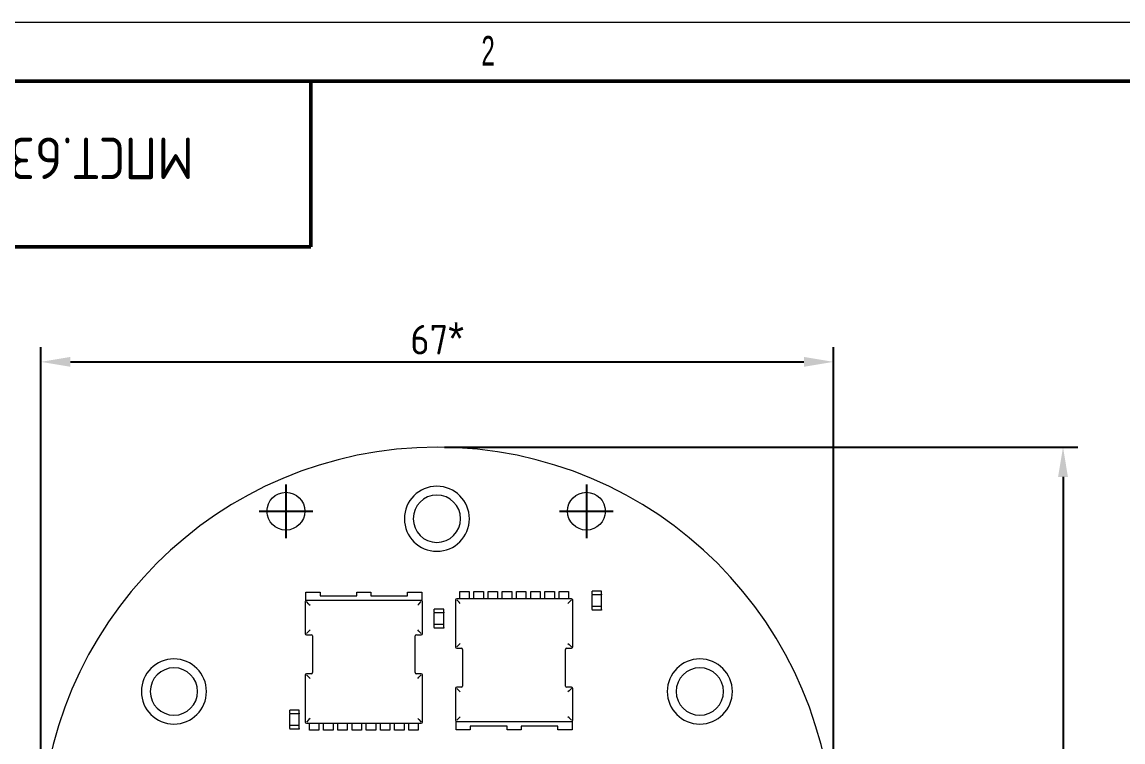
# Model space of a CAD drawing. Header units: millimetres. Extents: x 0 to 420, y 0 to 297.
# Drawn here: x 65.6 to 158.6, y 236.1 to 297 of the extents above; entities that cross this region are included whole.
import ezdxf

# ---------------------------------------------------------------- set-up
doc = ezdxf.new("R2010")
doc.units = ezdxf.units.MM
doc.header["$PDSIZE"] = -1
doc.layers.add('ОСНОВНОЙ', color=7, linetype='Continuous', lineweight=25)
doc.styles.add('SLDTEXTSTYLE2', font='TXT', dxfattribs={"width": 0.605})
doc.styles.add('СПДС', font='isocpeur.ttf', dxfattribs={"width": 0.9})
doc.dimstyles.new('Аннотативный', dxfattribs={"dimscale": 0, "dimtxt": 2.5, "dimasz": 2.5, "dimexe": 1.25, "dimexo": 0.625, "dimtad": 1, "dimtxsty": 'Standard', "dimcen": 2.5, "dimadec": 0, "dimazin": 0, "dimtfac": 1, "dimtmove": 0, "dimatfit": 3, "dimfxl": 1, "dimarcsym": 0})

# ---------------------------------------------------------------- blocks, each defined once
blk = doc.blocks.new('*D4')
at = {"color": 0, "lineweight": -2, "transparency": 16777216}
for p, q in [((101.301, 261.046), (154.828, 261.046)), ((153.578, 258.546), (153.578, 173.101)), ((101.301, 170.601), (154.828, 170.601))]:
    blk.add_line(p, q, dxfattribs=at)
at = {"color": 0, "transparency": 16777216}
for points in [[(153.161, 258.546), (153.994, 258.546), (153.578, 261.046)], [(153.161, 173.101), (153.994, 173.101), (153.578, 170.601)]]:
    blk.add_solid(points, dxfattribs=at)
at = {"layer": 'Defpoints', "color": 0, "transparency": 16777216}
for p in [(100.676, 261.046), (100.676, 170.601), (153.578, 170.601)]:
    blk.add_point(p, dxfattribs=at)
at = {"color": 0, "transparency": 16777216, "insert": (151.349, 215.824), "char_height": 2.5, "width": 8.19794, "attachment_point": 5, "rotation": 90, "style": 'СПДС'}
blk.add_mtext('90,45{\\fArial|b0|i0|c204|p34;\\H1.08333x;*}', dxfattribs=at)
blk = doc.blocks.new('*D3')
at = {"color": 0, "lineweight": -2, "transparency": 16777216}
for p, q in [((67.176, 228.176), (67.176, 269.52)), ((134.176, 228.176), (134.176, 269.52)), ((69.676, 268.27), (131.676, 268.27))]:
    blk.add_line(p, q, dxfattribs=at)
at = {"color": 0, "transparency": 16777216}
for points in [[(69.676, 268.686), (69.676, 267.853), (67.176, 268.27)], [(131.676, 268.686), (131.676, 267.853), (134.176, 268.27)]]:
    blk.add_solid(points, dxfattribs=at)
at = {"layer": 'Defpoints', "color": 0, "transparency": 16777216}
for p in [(134.176, 268.27), (67.176, 227.551), (134.176, 227.551)]:
    blk.add_point(p, dxfattribs=at)
at = {"color": 0, "transparency": 16777216, "insert": (100.676, 270.249), "char_height": 2.5, "width": 4.47273, "attachment_point": 5, "style": 'СПДС'}
blk.add_mtext('67{\\fArial|b0|i0|c204|p34;\\H1.08333x;*}', dxfattribs=at)
blk = doc.blocks.new('A$C88967b05')
at = {"color": 0, "linetype": 'Continuous', "lineweight": 0}
for p, q in [((186.288, -56.937), (186.288, -56.223)), ((186.288, -56.223), (187.488, -56.223)), ((187.488, -56.223), (187.488, -56.523)), ((187.488, -56.523), (190.588, -56.523)), ((190.588, -56.523), (190.588, -56.223)), ((190.588, -56.223), (191.788, -56.223)), ((191.788, -56.223), (191.788, -56.523)), ((191.788, -56.523), (194.888, -56.523)), ((194.888, -56.523), (194.888, -56.223)), ((194.888, -56.223), (196.088, -56.223)), ((196.088, -56.223), (196.088, -56.937)), ((199.288, -56.777), (199.288, -56.177)), ((199.288, -56.177), (200.088, -56.177)), ((200.088, -56.177), (200.088, -56.777)), ((200.488, -56.777), (200.488, -56.177)), ((200.488, -56.177), (201.288, -56.177)), ((201.288, -56.177), (201.288, -56.777)), ((201.688, -56.777), (201.688, -56.177)), ((201.688, -56.177), (202.488, -56.177)), ((202.488, -56.177), (202.488, -56.777)), ((202.888, -56.777), (202.888, -56.177)), ((202.888, -56.177), (203.688, -56.177)), ((203.688, -56.177), (203.688, -56.777)), ((204.088, -56.777), (204.088, -56.177)), ((204.088, -56.177), (204.888, -56.177)), ((204.888, -56.177), (204.888, -56.777)), ((205.288, -56.777), (205.288, -56.177)), ((205.288, -56.177), (206.088, -56.177)), ((206.088, -56.177), (206.088, -56.777)), ((206.488, -56.777), (206.488, -56.177)), ((206.488, -56.177), (207.288, -56.177)), ((207.288, -56.177), (207.288, -56.777)), ((207.688, -56.777), (207.688, -56.177)), ((207.688, -56.177), (208.488, -56.177)), ((208.488, -56.177), (208.488, -56.777)), ((210.473, -56.187), (210.473, -56.142)), ((211.273, -56.142), (210.473, -56.142)), ((210.473, -56.397), (210.473, -56.187)), ((210.473, -56.397), (210.473, -56.442)), ((210.473, -57.442), (210.473, -56.442)), ((211.273, -56.442), (210.473, -56.442)), ((211.273, -56.187), (211.273, -56.142)), ((211.273, -56.397), (211.273, -56.187)), ((211.273, -56.397), (211.273, -56.442)), ((211.273, -57.442), (211.273, -56.442)), ((186.238, -57.023), (186.238, -59.718)), ((196.038, -56.923), (186.338, -56.923)), ((186.541, -57.226), (186.338, -57.023)), ((186.541, -57.226), (186.639, -57.325)), ((195.835, -57.226), (195.737, -57.325)), ((195.835, -57.226), (196.038, -57.023)), ((196.138, -59.718), (196.138, -57.023)), ((197.138, -57.711), (197.138, -57.666)), ((197.938, -57.666), (197.138, -57.666)), ((197.938, -57.711), (197.938, -57.666)), ((198.938, -56.877), (198.938, -60.857)), ((199.288, -56.777), (199.038, -56.777)), ((199.241, -57.079), (199.038, -56.877)), ((199.339, -57.178), (199.241, -57.079)), ((200.088, -56.777), (199.288, -56.777)), ((200.488, -56.777), (200.088, -56.777)), ((201.288, -56.777), (200.488, -56.777)), ((201.688, -56.777), (201.288, -56.777)), ((202.488, -56.777), (201.688, -56.777)), ((202.888, -56.777), (202.488, -56.777)), ((203.688, -56.777), (202.888, -56.777)), ((204.088, -56.777), (203.688, -56.777)), ((204.888, -56.777), (204.088, -56.777)), ((205.288, -56.777), (204.888, -56.777)), ((206.088, -56.777), (205.288, -56.777)), ((206.488, -56.777), (206.088, -56.777)), ((207.288, -56.777), (206.488, -56.777)), ((207.688, -56.777), (207.288, -56.777)), ((208.488, -56.777), (207.688, -56.777)), ((208.437, -57.178), (208.535, -57.079)), ((208.738, -56.777), (208.488, -56.777)), ((208.535, -57.079), (208.738, -56.877)), ((208.838, -60.857), (208.838, -56.877)), ((210.473, -57.487), (210.473, -57.442)), ((211.273, -57.442), (210.473, -57.442)), ((210.473, -57.697), (210.473, -57.487)), ((211.273, -57.487), (211.273, -57.442)), ((211.273, -57.697), (211.273, -57.487)), ((197.138, -57.921), (197.138, -57.711)), ((197.138, -57.921), (197.138, -57.966)), ((197.138, -58.966), (197.138, -57.966)), ((197.938, -57.966), (197.138, -57.966)), ((197.938, -57.921), (197.938, -57.711)), ((197.938, -57.921), (197.938, -57.966)), ((197.938, -58.966), (197.938, -57.966)), ((210.473, -57.697), (210.473, -57.742)), ((211.273, -57.742), (210.473, -57.742)), ((211.273, -57.697), (211.273, -57.742)), ((186.541, -59.516), (186.338, -59.718)), ((186.541, -59.516), (186.639, -59.417)), ((195.835, -59.516), (195.737, -59.417)), ((195.835, -59.516), (196.038, -59.718)), ((197.138, -59.011), (197.138, -58.966)), ((197.938, -58.966), (197.138, -58.966)), ((197.138, -59.221), (197.138, -59.011)), ((197.138, -59.221), (197.138, -59.266)), ((197.938, -59.266), (197.138, -59.266)), ((197.938, -59.011), (197.938, -58.966)), ((197.938, -59.221), (197.938, -59.011)), ((197.938, -59.221), (197.938, -59.266)), ((186.338, -59.818), (186.738, -59.818)), ((186.838, -59.918), (186.838, -63.018)), ((195.538, -63.018), (195.538, -59.918)), ((195.638, -59.818), (196.038, -59.818)), ((199.241, -60.654), (199.038, -60.857)), ((199.038, -60.957), (199.438, -60.957)), ((199.339, -60.555), (199.241, -60.654)), ((199.538, -61.057), (199.538, -64.157)), ((208.238, -64.157), (208.238, -61.057)), ((208.338, -60.957), (208.738, -60.957)), ((208.437, -60.555), (208.535, -60.654)), ((208.535, -60.654), (208.738, -60.857)), ((186.238, -63.218), (186.238, -67.198)), ((186.738, -63.118), (186.338, -63.118)), ((186.541, -63.421), (186.338, -63.218)), ((196.038, -63.118), (195.638, -63.118)), ((195.835, -63.421), (196.038, -63.218)), ((196.138, -67.198), (196.138, -63.218)), ((186.639, -63.52), (186.541, -63.421)), ((195.737, -63.52), (195.835, -63.421)), ((198.938, -64.357), (198.938, -67.052)), ((199.438, -64.257), (199.038, -64.257)), ((199.241, -64.559), (199.038, -64.357)), ((199.241, -64.559), (199.339, -64.658)), ((208.738, -64.257), (208.338, -64.257)), ((208.535, -64.559), (208.437, -64.658)), ((208.535, -64.559), (208.738, -64.357)), ((208.838, -67.052), (208.838, -64.357)), ((184.932, -66.241), (184.932, -66.196)), ((185.732, -66.196), (184.932, -66.196)), ((184.932, -66.451), (184.932, -66.241)), ((184.932, -66.451), (184.932, -66.496)), ((184.932, -67.496), (184.932, -66.496)), ((185.732, -66.496), (184.932, -66.496)), ((185.732, -66.241), (185.732, -66.196)), ((185.732, -66.451), (185.732, -66.241)), ((185.732, -66.451), (185.732, -66.496)), ((185.732, -67.496), (185.732, -66.496)), ((186.541, -66.996), (186.338, -67.198)), ((186.639, -66.897), (186.541, -66.996)), ((195.737, -66.897), (195.835, -66.996)), ((195.835, -66.996), (196.038, -67.198)), ((199.241, -66.849), (199.038, -67.052)), ((199.241, -66.849), (199.339, -66.75)), ((208.535, -66.849), (208.437, -66.75)), ((208.535, -66.849), (208.738, -67.052)), ((184.932, -67.541), (184.932, -67.496)), ((185.732, -67.496), (184.932, -67.496)), ((184.932, -67.751), (184.932, -67.541)), ((184.932, -67.751), (184.932, -67.796)), ((185.732, -67.796), (184.932, -67.796)), ((185.732, -67.541), (185.732, -67.496)), ((185.732, -67.751), (185.732, -67.541)), ((185.732, -67.751), (185.732, -67.796)), ((186.338, -67.298), (186.588, -67.298)), ((186.588, -67.298), (187.388, -67.298)), ((186.588, -67.898), (186.588, -67.298)), ((187.388, -67.898), (186.588, -67.898)), ((187.388, -67.298), (187.788, -67.298)), ((187.388, -67.298), (187.388, -67.898)), ((187.788, -67.298), (188.588, -67.298)), ((187.788, -67.898), (187.788, -67.298)), ((188.588, -67.898), (187.788, -67.898)), ((188.588, -67.298), (188.988, -67.298)), ((188.588, -67.298), (188.588, -67.898)), ((188.988, -67.298), (189.788, -67.298)), ((188.988, -67.898), (188.988, -67.298)), ((189.788, -67.898), (188.988, -67.898)), ((189.788, -67.298), (190.188, -67.298)), ((189.788, -67.298), (189.788, -67.898)), ((190.188, -67.298), (190.988, -67.298)), ((190.188, -67.898), (190.188, -67.298)), ((190.988, -67.898), (190.188, -67.898)), ((190.988, -67.298), (191.388, -67.298)), ((190.988, -67.298), (190.988, -67.898)), ((191.388, -67.298), (192.188, -67.298)), ((191.388, -67.898), (191.388, -67.298)), ((192.188, -67.898), (191.388, -67.898)), ((192.188, -67.298), (192.588, -67.298)), ((192.188, -67.298), (192.188, -67.898)), ((192.588, -67.298), (193.388, -67.298)), ((192.588, -67.898), (192.588, -67.298)), ((193.388, -67.898), (192.588, -67.898)), ((193.388, -67.298), (193.788, -67.298)), ((193.388, -67.298), (193.388, -67.898)), ((193.788, -67.298), (194.588, -67.298)), ((193.788, -67.898), (193.788, -67.298)), ((194.588, -67.898), (193.788, -67.898)), ((194.588, -67.298), (194.988, -67.298)), ((194.588, -67.298), (194.588, -67.898)), ((194.988, -67.298), (195.788, -67.298)), ((194.988, -67.898), (194.988, -67.298)), ((195.788, -67.898), (194.988, -67.898)), ((195.788, -67.298), (196.038, -67.298)), ((195.788, -67.298), (195.788, -67.898)), ((198.988, -67.852), (198.988, -67.138)), ((200.188, -67.852), (198.988, -67.852)), ((199.038, -67.152), (208.738, -67.152)), ((203.288, -67.552), (200.188, -67.552)), ((200.188, -67.552), (200.188, -67.852)), ((203.288, -67.852), (203.288, -67.552)), ((204.488, -67.852), (203.288, -67.852)), ((207.588, -67.552), (204.488, -67.552)), ((204.488, -67.552), (204.488, -67.852)), ((207.588, -67.852), (207.588, -67.552)), ((208.788, -67.852), (207.588, -67.852)), ((208.788, -67.138), (208.788, -67.852))]:
    blk.add_line(p, q, dxfattribs=at)
for centre in [(184.599, -49.379), (209.999, -49.379)]:
    blk.add_circle(centre, 1.6, dxfattribs=at)
for centre, radius, start, end in [((197.382, -77.47), 33.5, 0, 180), ((197.36, -50.015), 2.75, 0, 180), ((197.36, -50.015), 2, 0, 180), ((197.36, -50.015), 2.75, 180, 0), ((197.36, -50.015), 2, 180, 0), ((186.338, -57.023), 0.1, 120, 180), ((186.338, -57.023), 0.1, 90, 120), ((196.038, -57.023), 0.1, 60, 90), ((196.038, -57.023), 0.1, 0, 60), ((199.038, -56.877), 0.1, 90, 180), ((208.738, -56.877), 0.1, 0, 90), ((186.338, -59.718), 0.1, 180, 270), ((186.738, -59.918), 0.1, 0, 90), ((195.638, -59.918), 0.1, 90, 180), ((196.038, -59.718), 0.1, 270, 0), ((199.038, -60.857), 0.1, 180, 270), ((199.438, -61.057), 0.1, 0, 90), ((208.338, -61.057), 0.1, 90, 180), ((208.738, -60.857), 0.1, 270, 0), ((175.135, -64.62), 2.75, 0, 180), ((219.585, -64.62), 2.75, 0, 180), ((175.135, -64.62), 2, 0, 180), ((186.338, -63.218), 0.1, 90, 180), ((186.738, -63.018), 0.1, 270, 0), ((195.638, -63.018), 0.1, 180, 270), ((196.038, -63.218), 0.1, 0, 90), ((219.585, -64.62), 2, 0, 180), ((199.438, -64.157), 0.1, 270, 0), ((208.338, -64.157), 0.1, 180, 270), ((175.135, -64.62), 2.75, 180, 0), ((175.135, -64.62), 2, 180, 0), ((199.038, -64.357), 0.1, 90, 180), ((208.738, -64.357), 0.1, 0, 90), ((219.585, -64.62), 2.75, 180, 0), ((219.585, -64.62), 2, 180, 0), ((186.338, -67.198), 0.1, 180, 270), ((196.038, -67.198), 0.1, 270, 0), ((199.038, -67.052), 0.1, 180, 240), ((199.038, -67.052), 0.1, 240, 270), ((208.738, -67.052), 0.1, 270, 300), ((208.738, -67.052), 0.1, 300, 360)]:
    blk.add_arc(centre, radius, start, end, dxfattribs=at)

msp = doc.modelspace()

# ---------------------------------------------------------------- linework, layer by layer
at = {"color": 7, "linetype": 'Continuous', "lineweight": 18}
msp.add_line((0, 297), (420, 297), dxfattribs=at)
at = {"color": 7, "linetype": 'Continuous', "lineweight": 50}
for p, q in [((415, 292), (20, 292)), ((90, 278), (90, 292)), ((20, 278), (90, 278))]:
    msp.add_line(p, q, dxfattribs=at)
for p, q in [((87.893, 257.908), (87.893, 255.642)), ((113.293, 257.908), (113.293, 255.642)), ((85.627, 255.642), (87.893, 255.642)), ((87.893, 255.642), (90.158, 255.642)), ((87.893, 255.642), (87.893, 253.377)), ((111.027, 255.642), (113.293, 255.642)), ((113.293, 255.642), (115.558, 255.642)), ((113.293, 255.642), (113.293, 253.377))]:
    msp.add_line(p, q)
at = {"layer": 'ОСНОВНОЙ', "linetype": 'Continuous', "lineweight": 18}
msp.add_line((20, 292), (415, 292), dxfattribs=at)

# ---------------------------------------------------------------- block references
msp.add_blockref('A$C88967b05', (-96.706, 305.021))

# ---------------------------------------------------------------- texts
at = {"color": 7, "linetype": 'Continuous', "lineweight": 0, "insert": (55.316, 283.732), "char_height": 3.5, "attachment_point": 2, "rotation": 180, "style": 'СПДС'}
msp.add_mtext('МПСТ.6319.758764.01.М СБ', dxfattribs=at)
at = {"layer": 'ОСНОВНОЙ', "insert": (104.983, 295.823), "char_height": 2.5, "attachment_point": 2, "style": 'SLDTEXTSTYLE2'}
msp.add_mtext('2', dxfattribs=at)

# ---------------------------------------------------------------- dimensions: what is measured, and where the dimension line sits
dim = msp.add_linear_dim(base=(134.176, 268.27), p1=(67.176, 227.551), p2=(134.176, 227.551), text='<>{\\fArial|b0|i0|c204|p34;\\H1.08333x;*}', dimstyle='Аннотативный', override={"dimpost": '<>', "dimtxsty": 'СПДС'})
dim.commit()
dim.dimension.update_dxf_attribs({"geometry": '*D3', "text_midpoint": (100.676, 270.249)})
dim = msp.add_linear_dim(base=(153.5778, 170.6008), p1=(100.6758, 261.0463), p2=(100.6758, 170.6008), angle=90, text='<>{\\fArial|b0|i0|c204|p34;\\H1.08333x;*}', dimstyle='Аннотативный', override={"dimtxsty": 'СПДС'})
dim.commit()
dim.dimension.update_dxf_attribs({"geometry": '*D4', "text_midpoint": (151.3486, 215.8236)})

doc.saveas('drawing.dxf')
